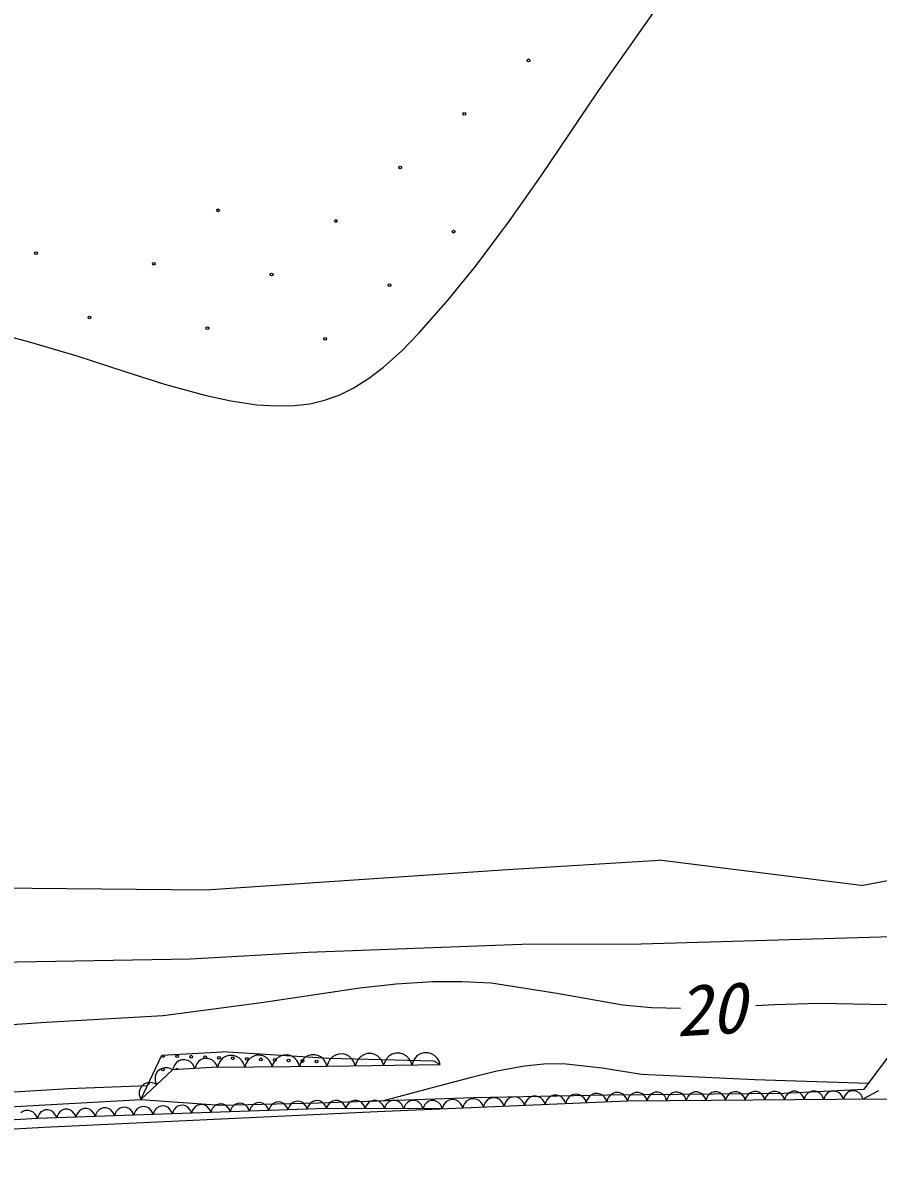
# Model space of a CAD drawing. Units: millimetres, scale not verified. Extents: x 40000 to 680000, y 20000 to 380000.
# Drawn here: x 276779 to 307470, y 263977 to 304726 of the extents above; entities that cross this region are included whole.
import ezdxf
from ezdxf.enums import TextEntityAlignment as Align

# ---------------------------------------------------------------- set-up
doc = ezdxf.new("R2010")
doc.units = ezdxf.units.MM
doc.header["$LTSCALE"] = 1000
doc.layers.add('M-BGD', color=7, linetype='Continuous', lineweight=25)
doc.styles.add('ＭＳ ゴシック', font='')
doc.styles.get('ＭＳ ゴシック').set_extended_font_data('MS Gothic')

msp = doc.modelspace()

# ---------------------------------------------------------------- linework, layer by layer
at = {"layer": 'M-BGD'}
for p, q in [((297458, 302312), (299644, 305430)), ((295373, 299233), (297458, 302312)), ((294240, 297620), (295373, 299233)), ((293041, 296019), (294240, 297620)), ((292054, 294799), (293041, 296019)), ((291000, 293592), (292054, 294799)), ((275833, 293577), (276972, 293288)), ((290378, 292953), (291000, 293592)), ((276972, 293288), (278719, 292777)), ((278719, 292777), (280472, 292200)), ((289724, 292366), (290378, 292953)), ((280472, 292200), (281870, 291757)), ((289183, 291956), (289724, 292366)), ((288628, 291609), (289183, 291956)), ((281870, 291757), (283315, 291362)), ((283315, 291362), (284244, 291161)), ((287610, 291178), (288128, 291365)), ((288128, 291365), (288628, 291609)), ((284244, 291161), (285182, 291019)), ((285182, 291019), (285861, 290972)), ((285861, 290972), (286529, 290985)), ((286529, 290985), (287073, 291051)), ((287073, 291051), (287610, 291178)), ((306853, 273760), (314663, 275243)), ((294169, 274337), (299615, 274676)), ((306853, 273760), (299615, 274676)), ((283346, 273612), (294169, 274337)), ((274944, 273689), (283346, 273612)), ((308634, 271937), (298958, 271662)), ((294680, 271654), (287017, 271357)), ((298958, 271662), (294680, 271654)), ((282802, 271119), (274637, 270981)), ((287017, 271357), (282802, 271119)), ((290181, 270226), (288867, 270085)), ((291492, 270306), (290181, 270226)), ((292542, 270314), (291492, 270306)), ((293579, 270262), (292542, 270314)), ((295939, 269896), (293579, 270262)), ((288867, 270085), (285344, 269554)), ((298302, 269467), (295939, 269896)), ((285344, 269554), (281816, 269084)), ((299333, 269380), (298302, 269467)), ((300369, 269354), (299333, 269380)), ((303748, 269481), (303082, 269447)), ((305363, 269532), (303748, 269481)), ((308524, 269468), (305363, 269532)), ((281816, 269084), (277623, 268853)), ((277623, 268853), (273427, 268562)), ((281767, 267679), (283945, 267797)), ((287755, 267561), (283945, 267797)), ((288274, 267721), (288116, 267718)), ((288394, 267684), (288274, 267721)), ((289132, 267733), (289013, 267693)), ((289290, 267735), (289132, 267733)), ((289410, 267699), (289290, 267735)), ((290148, 267747), (290029, 267708)), ((290306, 267750), (290148, 267747)), ((290426, 267713), (290306, 267750)), ((291045, 267722), (290934, 267660)), ((291164, 267762), (291045, 267722)), ((291322, 267764), (291164, 267762)), ((291442, 267728), (291322, 267764)), ((291554, 267668), (291442, 267728)), ((281016, 266091), (281767, 267679)), ((282223, 267323), (282182, 267241)), ((282296, 267416), (282223, 267323)), ((282382, 267469), (282296, 267416)), ((282474, 267505), (282382, 267469)), ((282599, 267513), (282474, 267505)), ((282695, 267489), (282599, 267513)), ((282786, 267446), (282695, 267489)), ((282870, 267363), (282786, 267446)), ((282923, 267287), (282870, 267363)), ((283027, 267372), (282985, 267291)), ((283100, 267466), (283027, 267372)), ((283185, 267519), (283100, 267466)), ((283277, 267555), (283185, 267519)), ((283402, 267563), (283277, 267555)), ((283498, 267539), (283402, 267563)), ((283590, 267496), (283498, 267539)), ((283673, 267413), (283590, 267496)), ((283727, 267337), (283673, 267413)), ((283762, 267247), (283727, 267337)), ((283801, 267360), (283762, 267247)), ((283856, 267457), (283801, 267360)), ((283951, 267566), (283856, 267457)), ((284058, 267626), (283951, 267566)), ((284174, 267664), (284058, 267626)), ((284326, 267665), (284174, 267664)), ((284442, 267629), (284326, 267665)), ((284550, 267572), (284442, 267629)), ((284647, 267464), (284550, 267572)), ((284707, 267369), (284647, 267464)), ((284745, 267257), (284707, 267369)), ((284783, 267370), (284745, 267257)), ((284839, 267466), (284783, 267370)), ((284934, 267575), (284839, 267466)), ((285041, 267635), (284934, 267575)), ((285156, 267673), (285041, 267635)), ((285309, 267675), (285156, 267673)), ((285424, 267639), (285309, 267675)), ((285533, 267581), (285424, 267639)), ((285630, 267474), (285533, 267581)), ((285690, 267379), (285630, 267474)), ((285728, 267266), (285690, 267379)), ((285766, 267380), (285728, 267266)), ((285822, 267476), (285766, 267380)), ((285916, 267585), (285822, 267476)), ((286024, 267645), (285916, 267585)), ((286139, 267683), (286024, 267645)), ((286291, 267685), (286139, 267683)), ((286407, 267649), (286291, 267685)), ((286516, 267591), (286407, 267649)), ((286613, 267484), (286516, 267591)), ((286672, 267389), (286613, 267484)), ((286710, 267276), (286672, 267389)), ((286749, 267389), (286710, 267276)), ((286804, 267486), (286749, 267389)), ((286899, 267595), (286804, 267486)), ((287006, 267655), (286899, 267595)), ((287122, 267693), (287006, 267655)), ((287274, 267694), (287122, 267693)), ((287390, 267659), (287274, 267694)), ((287498, 267601), (287390, 267659)), ((287595, 267493), (287498, 267601)), ((287655, 267398), (287595, 267493)), ((287693, 267286), (287655, 267398)), ((287732, 267403), (287693, 267286)), ((287693, 267286), (291757, 267344)), ((287789, 267503), (287732, 267403)), ((291531, 267459), (287755, 267561)), ((287887, 267616), (287789, 267503)), ((287997, 267679), (287887, 267616)), ((288116, 267718), (287997, 267679)), ((288506, 267625), (288394, 267684)), ((288607, 267515), (288506, 267625)), ((288669, 267416), (288607, 267515)), ((288709, 267300), (288669, 267416)), ((288748, 267418), (288709, 267300)), ((288805, 267517), (288748, 267418)), ((288902, 267631), (288805, 267517)), ((289013, 267693), (288902, 267631)), ((289522, 267639), (289410, 267699)), ((289623, 267529), (289522, 267639)), ((289685, 267431), (289623, 267529)), ((289725, 267315), (289685, 267431)), ((289764, 267432), (289725, 267315)), ((289821, 267532), (289764, 267432)), ((289918, 267645), (289821, 267532)), ((290029, 267708), (289918, 267645)), ((290538, 267654), (290426, 267713)), ((290639, 267544), (290538, 267654)), ((290701, 267445), (290639, 267544)), ((290741, 267329), (290701, 267445)), ((290780, 267446), (290741, 267329)), ((290837, 267546), (290780, 267446)), ((290934, 267660), (290837, 267546)), ((291757, 267344), (291531, 267459)), ((291655, 267558), (291554, 267668)), ((291717, 267460), (291655, 267558)), ((291757, 267344), (291717, 267460)), ((295473, 267356), (294780, 267285)), ((296166, 267365), (295473, 267356)), ((297569, 267207), (296166, 267365)), ((306959, 266454), (307872, 267668)), ((281016, 266091), (282156, 267147)), ((281558, 266998), (281527, 266906)), ((281527, 266906), (281529, 266792)), ((281605, 267081), (281558, 266998)), ((281693, 267163), (281605, 267081)), ((281780, 267204), (281693, 267163)), ((281874, 267228), (281780, 267204)), ((281988, 267217), (281874, 267228)), ((282074, 267193), (281988, 267217)), ((282156, 267147), (282074, 267193)), ((283762, 267247), (282156, 267147)), ((282182, 267241), (282156, 267147)), ((282959, 267197), (282923, 267287)), ((282985, 267291), (282959, 267197)), ((283762, 267247), (287693, 267286)), ((293782, 267103), (292780, 266858)), ((294780, 267285), (293782, 267103)), ((298974, 266987), (297569, 267207)), ((303046, 266792), (298974, 266987)), ((281247, 266579), (278431, 266472)), ((281035, 266554), (280988, 266470)), ((281123, 266635), (281035, 266554)), ((281210, 266676), (281123, 266635)), ((281304, 266700), (281210, 266676)), ((281418, 266689), (281304, 266700)), ((281504, 266665), (281418, 266689)), ((281586, 266619), (281504, 266665)), ((281529, 266792), (281548, 266706)), ((281548, 266706), (281586, 266619)), ((292780, 266858), (291244, 266447)), ((307113, 266658), (303046, 266792)), ((273085, 265642), (281016, 266091)), ((278431, 266472), (275619, 266304)), ((280988, 266470), (280957, 266378)), ((280957, 266378), (280959, 266264)), ((280959, 266264), (280978, 266178)), ((280978, 266178), (281016, 266091)), ((281016, 266091), (283875, 265888)), ((287396, 265961), (292950, 266153)), ((291244, 266447), (289722, 266041)), ((292865, 266110), (292779, 266079)), ((292979, 266115), (292865, 266110)), ((292950, 266153), (297761, 266250)), ((293067, 266091), (292979, 266115)), ((293150, 266051), (293067, 266091)), ((293517, 266111), (293438, 266063)), ((293603, 266142), (293517, 266111)), ((293717, 266147), (293603, 266142)), ((293805, 266123), (293717, 266147)), ((293888, 266083), (293805, 266123)), ((294176, 266095), (294107, 266011)), ((294255, 266143), (294176, 266095)), ((294341, 266174), (294255, 266143)), ((294455, 266179), (294341, 266174)), ((294543, 266155), (294455, 266179)), ((294626, 266115), (294543, 266155)), ((294701, 266037), (294626, 266115)), ((294914, 266127), (294845, 266043)), ((294993, 266175), (294914, 266127)), ((295079, 266206), (294993, 266175)), ((295193, 266211), (295079, 266206)), ((295281, 266187), (295193, 266211)), ((295364, 266147), (295281, 266187)), ((295439, 266069), (295364, 266147)), ((295652, 266159), (295583, 266075)), ((295731, 266207), (295652, 266159)), ((295816, 266238), (295731, 266207)), ((295931, 266243), (295816, 266238)), ((296019, 266219), (295931, 266243)), ((296102, 266179), (296019, 266219)), ((296177, 266101), (296102, 266179)), ((296225, 266031), (296177, 266101)), ((296321, 266107), (296282, 266033)), ((296390, 266191), (296321, 266107)), ((296469, 266239), (296390, 266191)), ((296554, 266270), (296469, 266239)), ((296669, 266275), (296554, 266270)), ((296757, 266251), (296669, 266275)), ((296840, 266211), (296757, 266251)), ((296915, 266133), (296840, 266211)), ((296963, 266063), (296915, 266133)), ((297059, 266139), (297020, 266065)), ((297127, 266223), (297059, 266139)), ((297207, 266271), (297127, 266223)), ((297292, 266302), (297207, 266271)), ((297407, 266307), (297292, 266302)), ((297495, 266283), (297407, 266307)), ((297578, 266243), (297495, 266283)), ((297653, 266165), (297578, 266243)), ((297700, 266095), (297653, 266165)), ((297732, 266011), (297700, 266095)), ((297758, 266097), (297732, 266011)), ((297797, 266171), (297758, 266097)), ((297761, 266250), (304090, 266316)), ((297865, 266255), (297797, 266171)), ((297945, 266303), (297865, 266255)), ((298030, 266334), (297945, 266303)), ((298145, 266339), (298030, 266334)), ((298232, 266315), (298145, 266339)), ((298316, 266275), (298232, 266315)), ((298391, 266197), (298316, 266275)), ((298438, 266127), (298391, 266197)), ((298470, 266043), (298438, 266127)), ((298497, 266124), (298470, 266043)), ((298470, 266043), (307466, 266106)), ((298537, 266193), (298497, 266124)), ((298605, 266271), (298537, 266193)), ((298683, 266314), (298605, 266271)), ((298765, 266341), (298683, 266314)), ((298874, 266342), (298765, 266341)), ((298957, 266316), (298874, 266342)), ((299035, 266274), (298957, 266316)), ((299104, 266197), (299035, 266274)), ((299147, 266129), (299104, 266197)), ((299174, 266048), (299147, 266129)), ((299202, 266129), (299174, 266048)), ((299242, 266198), (299202, 266129)), ((299310, 266276), (299242, 266198)), ((299387, 266319), (299310, 266276)), ((299469, 266346), (299387, 266319)), ((299579, 266347), (299469, 266346)), ((299662, 266321), (299579, 266347)), ((299739, 266279), (299662, 266321)), ((299808, 266202), (299739, 266279)), ((299851, 266134), (299808, 266202)), ((299878, 266053), (299851, 266134)), ((299906, 266134), (299878, 266053)), ((299946, 266203), (299906, 266134)), ((300014, 266281), (299946, 266203)), ((300091, 266324), (300014, 266281)), ((300174, 266351), (300091, 266324)), ((300283, 266351), (300174, 266351)), ((300366, 266326), (300283, 266351)), ((300443, 266284), (300366, 266326)), ((300513, 266207), (300443, 266284)), ((300555, 266139), (300513, 266207)), ((300582, 266058), (300555, 266139)), ((300610, 266139), (300582, 266058)), ((300650, 266208), (300610, 266139)), ((300718, 266286), (300650, 266208)), ((300795, 266329), (300718, 266286)), ((300878, 266356), (300795, 266329)), ((300987, 266356), (300878, 266356)), ((301070, 266331), (300987, 266356)), ((301148, 266289), (301070, 266331)), ((301217, 266212), (301148, 266289)), ((301260, 266144), (301217, 266212)), ((301287, 266063), (301260, 266144)), ((301314, 266144), (301287, 266063)), ((301354, 266213), (301314, 266144)), ((301422, 266291), (301354, 266213)), ((301500, 266334), (301422, 266291)), ((301582, 266361), (301500, 266334)), ((301691, 266361), (301582, 266361)), ((301774, 266336), (301691, 266361)), ((301852, 266294), (301774, 266336)), ((301921, 266217), (301852, 266294)), ((301964, 266148), (301921, 266217)), ((301991, 266068), (301964, 266148)), ((302018, 266149), (301991, 266068)), ((302058, 266218), (302018, 266149)), ((302127, 266296), (302058, 266218)), ((302204, 266339), (302127, 266296)), ((302286, 266366), (302204, 266339)), ((302395, 266366), (302286, 266366)), ((302478, 266340), (302395, 266366)), ((302556, 266299), (302478, 266340)), ((302625, 266222), (302556, 266299)), ((302668, 266153), (302625, 266222)), ((302695, 266073), (302668, 266153)), ((302723, 266154), (302695, 266073)), ((302763, 266223), (302723, 266154)), ((302831, 266301), (302763, 266223)), ((302908, 266343), (302831, 266301)), ((302991, 266370), (302908, 266343)), ((303100, 266371), (302991, 266370)), ((303183, 266345), (303100, 266371)), ((303260, 266304), (303183, 266345)), ((303330, 266227), (303260, 266304)), ((303372, 266158), (303330, 266227)), ((303399, 266078), (303372, 266158)), ((303427, 266159), (303399, 266078)), ((303467, 266228), (303427, 266159)), ((303535, 266306), (303467, 266228)), ((303612, 266348), (303535, 266306)), ((303695, 266375), (303612, 266348)), ((303804, 266376), (303695, 266375)), ((303887, 266350), (303804, 266376)), ((303965, 266309), (303887, 266350)), ((304034, 266232), (303965, 266309)), ((304077, 266163), (304034, 266232)), ((304104, 266082), (304077, 266163)), ((304090, 266316), (306959, 266454)), ((304131, 266164), (304104, 266082)), ((304171, 266233), (304131, 266164)), ((304239, 266311), (304171, 266233)), ((304316, 266353), (304239, 266311)), ((304399, 266380), (304316, 266353)), ((304508, 266381), (304399, 266380)), ((304591, 266355), (304508, 266381)), ((304669, 266314), (304591, 266355)), ((304738, 266237), (304669, 266314)), ((304781, 266168), (304738, 266237)), ((304808, 266087), (304781, 266168)), ((304835, 266169), (304808, 266087)), ((304875, 266238), (304835, 266169)), ((304944, 266316), (304875, 266238)), ((305021, 266358), (304944, 266316)), ((305103, 266385), (305021, 266358)), ((305212, 266386), (305103, 266385)), ((305295, 266360), (305212, 266386)), ((305373, 266319), (305295, 266360)), ((305442, 266242), (305373, 266319)), ((305485, 266173), (305442, 266242)), ((305512, 266092), (305485, 266173)), ((305540, 266174), (305512, 266092)), ((305580, 266243), (305540, 266174)), ((305648, 266320), (305580, 266243)), ((305725, 266363), (305648, 266320)), ((305807, 266390), (305725, 266363)), ((305917, 266391), (305807, 266390)), ((306000, 266365), (305917, 266391)), ((306077, 266323), (306000, 266365)), ((306147, 266246), (306077, 266323)), ((306189, 266178), (306147, 266246)), ((306216, 266097), (306189, 266178)), ((306244, 266178), (306216, 266097)), ((306284, 266247), (306244, 266178)), ((306352, 266325), (306284, 266247)), ((306429, 266368), (306352, 266325)), ((306512, 266395), (306429, 266368)), ((306621, 266396), (306512, 266395)), ((306704, 266370), (306621, 266396)), ((306782, 266328), (306704, 266370)), ((306851, 266251), (306782, 266328)), ((306893, 266183), (306851, 266251)), ((306920, 266102), (306893, 266183)), ((307473, 266393), (306920, 266102)), ((307466, 266106), (314386, 266004)), ((276871, 265688), (276788, 265656)), ((276983, 265695), (276871, 265688)), ((277069, 265673), (276983, 265695)), ((287678, 265766), (277305, 265410)), ((277507, 265682), (277432, 265638)), ((277587, 265710), (277507, 265682)), ((277695, 265714), (277587, 265710)), ((277777, 265691), (277695, 265714)), ((277854, 265652), (277777, 265691)), ((278199, 265705), (278124, 265661)), ((278279, 265734), (278199, 265705)), ((278386, 265738), (278279, 265734)), ((278468, 265715), (278386, 265738)), ((278546, 265676), (278468, 265715)), ((278816, 265685), (278751, 265607)), ((278890, 265729), (278816, 265685)), ((278971, 265758), (278890, 265729)), ((279078, 265761), (278971, 265758)), ((279160, 265738), (279078, 265761)), ((279237, 265699), (279160, 265738)), ((279307, 265626), (279237, 265699)), ((279507, 265709), (279442, 265630)), ((279582, 265753), (279507, 265709)), ((279662, 265782), (279582, 265753)), ((279769, 265785), (279662, 265782)), ((279851, 265762), (279769, 265785)), ((279929, 265723), (279851, 265762)), ((279999, 265649), (279929, 265723)), ((280199, 265732), (280134, 265654)), ((280273, 265777), (280199, 265732)), ((280354, 265805), (280273, 265777)), ((280461, 265809), (280354, 265805)), ((280543, 265786), (280461, 265809)), ((280620, 265747), (280543, 265786)), ((280690, 265673), (280620, 265747)), ((280890, 265756), (280825, 265678)), ((280965, 265800), (280890, 265756)), ((281045, 265829), (280965, 265800)), ((281152, 265833), (281045, 265829)), ((281234, 265810), (281152, 265833)), ((281312, 265771), (281234, 265810)), ((281382, 265697), (281312, 265771)), ((281426, 265631), (281382, 265697)), ((281517, 265702), (281479, 265633)), ((281582, 265780), (281517, 265702)), ((281656, 265824), (281582, 265780)), ((281737, 265853), (281656, 265824)), ((281844, 265856), (281737, 265853)), ((281926, 265833), (281844, 265856)), ((282003, 265794), (281926, 265833)), ((282073, 265721), (282003, 265794)), ((282117, 265655), (282073, 265721)), ((282208, 265725), (282171, 265656)), ((282273, 265804), (282208, 265725)), ((282348, 265848), (282273, 265804)), ((282428, 265876), (282348, 265848)), ((282535, 265880), (282428, 265876)), ((282617, 265857), (282535, 265880)), ((282695, 265818), (282617, 265857)), ((282765, 265744), (282695, 265818)), ((282809, 265678), (282765, 265744)), ((282900, 265749), (282862, 265680)), ((282965, 265827), (282900, 265749)), ((283039, 265871), (282965, 265827)), ((283120, 265900), (283039, 265871)), ((283227, 265904), (283120, 265900)), ((283309, 265881), (283227, 265904)), ((283386, 265842), (283309, 265881)), ((283457, 265768), (283386, 265842)), ((283500, 265702), (283457, 265768)), ((283529, 265623), (283500, 265702)), ((283554, 265704), (283529, 265623)), ((283591, 265773), (283554, 265704)), ((283656, 265851), (283591, 265773)), ((283731, 265895), (283656, 265851)), ((283811, 265924), (283731, 265895)), ((283918, 265928), (283811, 265924)), ((283865, 265886), (287396, 265961)), ((284001, 265904), (283918, 265928)), ((284078, 265866), (284001, 265904)), ((284148, 265792), (284078, 265866)), ((284192, 265726), (284148, 265792)), ((284221, 265647), (284192, 265726)), ((284245, 265728), (284221, 265647)), ((284283, 265796), (284245, 265728)), ((284348, 265875), (284283, 265796)), ((284422, 265919), (284348, 265875)), ((284503, 265948), (284422, 265919)), ((284610, 265951), (284503, 265948)), ((284692, 265928), (284610, 265951)), ((284770, 265889), (284692, 265928)), ((284840, 265816), (284770, 265889)), ((284883, 265750), (284840, 265816)), ((284912, 265671), (284883, 265750)), ((284937, 265751), (284912, 265671)), ((284974, 265820), (284937, 265751)), ((285039, 265899), (284974, 265820)), ((285114, 265943), (285039, 265899)), ((285194, 265971), (285114, 265943)), ((285301, 265975), (285194, 265971)), ((285384, 265952), (285301, 265975)), ((285461, 265913), (285384, 265952)), ((285531, 265839), (285461, 265913)), ((285575, 265773), (285531, 265839)), ((285604, 265695), (285575, 265773)), ((285629, 265775), (285604, 265695)), ((285666, 265844), (285629, 265775)), ((285731, 265922), (285666, 265844)), ((285805, 265966), (285731, 265922)), ((285886, 265995), (285805, 265966)), ((285993, 265999), (285886, 265995)), ((286075, 265976), (285993, 265999)), ((286153, 265937), (286075, 265976)), ((286223, 265863), (286153, 265937)), ((286266, 265797), (286223, 265863)), ((286295, 265718), (286266, 265797)), ((286320, 265799), (286295, 265718)), ((286357, 265868), (286320, 265799)), ((286422, 265946), (286357, 265868)), ((286497, 265990), (286422, 265946)), ((286577, 266019), (286497, 265990)), ((286684, 266023), (286577, 266019)), ((286767, 265999), (286684, 266023)), ((286844, 265961), (286767, 265999)), ((286914, 265887), (286844, 265961)), ((286958, 265821), (286914, 265887)), ((286987, 265742), (286958, 265821)), ((287012, 265823), (286987, 265742)), ((287049, 265891), (287012, 265823)), ((287114, 265970), (287049, 265891)), ((287188, 266014), (287114, 265970)), ((287269, 266043), (287188, 266014)), ((287376, 266046), (287269, 266043)), ((287458, 266023), (287376, 266046)), ((287536, 265984), (287458, 266023)), ((287606, 265910), (287536, 265984)), ((287649, 265844), (287606, 265910)), ((287678, 265766), (287649, 265844)), ((287706, 265845), (287678, 265766)), ((291829, 265755), (287678, 265766)), ((287746, 265913), (287706, 265845)), ((287814, 265989), (287746, 265913)), ((287890, 266030), (287814, 265989)), ((287971, 266056), (287890, 266030)), ((288078, 266055), (287971, 266056)), ((288160, 266029), (288078, 266055)), ((288236, 265987), (288160, 266029)), ((288303, 265911), (288236, 265987)), ((288344, 265844), (288303, 265911)), ((288370, 265764), (288344, 265844)), ((288398, 265844), (288370, 265764)), ((288438, 265911), (288398, 265844)), ((288505, 265987), (288438, 265911)), ((288582, 266028), (288505, 265987)), ((288663, 266054), (288582, 266028)), ((288770, 266054), (288663, 266054)), ((288851, 266027), (288770, 266054)), ((288927, 265986), (288851, 266027)), ((288995, 265909), (288927, 265986)), ((289036, 265842), (288995, 265909)), ((289062, 265762), (289036, 265842)), ((289089, 265842), (289062, 265762)), ((289129, 265909), (289089, 265842)), ((289197, 265985), (289129, 265909)), ((289273, 266026), (289197, 265985)), ((289355, 266052), (289273, 266026)), ((289462, 266052), (289355, 266052)), ((289543, 266026), (289462, 266052)), ((289489, 265653), (298470, 266043)), ((289619, 265984), (289543, 266026)), ((289686, 265908), (289619, 265984)), ((289728, 265840), (289686, 265908)), ((289753, 265760), (289728, 265840)), ((289781, 265840), (289753, 265760)), ((289821, 265907), (289781, 265840)), ((289889, 265983), (289821, 265907)), ((289965, 266024), (289889, 265983)), ((290046, 266050), (289965, 266024)), ((290154, 266050), (290046, 266050)), ((290235, 266024), (290154, 266050)), ((290311, 265982), (290235, 266024)), ((290378, 265906), (290311, 265982)), ((290419, 265838), (290378, 265906)), ((290445, 265759), (290419, 265838)), ((290473, 265838), (290445, 265759)), ((290513, 265905), (290473, 265838)), ((290581, 265981), (290513, 265905)), ((290657, 266023), (290581, 265981)), ((290738, 266048), (290657, 266023)), ((290845, 266048), (290738, 266048)), ((290927, 266022), (290845, 266048)), ((291003, 265980), (290927, 266022)), ((291070, 265904), (291003, 265980)), ((291111, 265836), (291070, 265904)), ((291137, 265757), (291111, 265836)), ((291165, 265836), (291137, 265757)), ((291205, 265904), (291165, 265836)), ((291272, 265979), (291205, 265904)), ((291348, 266021), (291272, 265979)), ((291430, 266046), (291348, 266021)), ((291537, 266046), (291430, 266046)), ((291618, 266020), (291537, 266046)), ((291694, 265978), (291618, 266020)), ((291761, 265902), (291694, 265978)), ((291803, 265835), (291761, 265902)), ((291829, 265755), (291803, 265835)), ((291854, 265841), (291829, 265755)), ((291894, 265915), (291854, 265841)), ((291962, 265999), (291894, 265915)), ((292041, 266047), (291962, 265999)), ((292127, 266078), (292041, 266047)), ((292241, 266083), (292127, 266078)), ((292329, 266059), (292241, 266083)), ((292412, 266019), (292329, 266059)), ((292488, 265941), (292412, 266019)), ((292535, 265871), (292488, 265941)), ((292566, 265787), (292535, 265871)), ((292592, 265873), (292566, 265787)), ((292632, 265947), (292592, 265873)), ((292700, 266031), (292632, 265947)), ((292779, 266079), (292700, 266031)), ((293226, 265973), (293150, 266051)), ((293273, 265903), (293226, 265973)), ((293304, 265819), (293273, 265903)), ((293330, 265905), (293304, 265819)), ((293370, 265979), (293330, 265905)), ((293438, 266063), (293370, 265979)), ((293964, 266005), (293888, 266083)), ((294011, 265935), (293964, 266005)), ((294042, 265851), (294011, 265935)), ((294068, 265937), (294042, 265851)), ((294107, 266011), (294068, 265937)), ((294749, 265967), (294701, 266037)), ((294780, 265883), (294749, 265967)), ((294806, 265969), (294780, 265883)), ((294845, 266043), (294806, 265969)), ((295487, 265999), (295439, 266069)), ((295518, 265915), (295487, 265999)), ((295544, 266001), (295518, 265915)), ((295583, 266075), (295544, 266001)), ((296256, 265947), (296225, 266031)), ((296282, 266033), (296256, 265947)), ((296994, 265979), (296963, 266063)), ((297020, 266065), (296994, 265979)), ((277305, 265410), (272982, 265156)), ((276788, 265656), (276712, 265608)), ((277151, 265634), (277069, 265673)), ((277226, 265559), (277151, 265634)), ((277273, 265491), (277226, 265559)), ((277305, 265410), (277273, 265491)), ((277330, 265490), (277305, 265410)), ((277368, 265559), (277330, 265490)), ((277432, 265638), (277368, 265559)), ((277532, 265090), (289489, 265653)), ((277924, 265578), (277854, 265652)), ((277968, 265512), (277924, 265578)), ((277997, 265434), (277968, 265512)), ((278022, 265514), (277997, 265434)), ((278059, 265583), (278022, 265514)), ((278124, 265661), (278059, 265583)), ((278616, 265602), (278546, 265676)), ((278660, 265536), (278616, 265602)), ((278688, 265457), (278660, 265536)), ((278713, 265538), (278688, 265457)), ((278751, 265607), (278713, 265538)), ((279351, 265560), (279307, 265626)), ((279380, 265481), (279351, 265560)), ((279405, 265562), (279380, 265481)), ((279442, 265630), (279405, 265562)), ((280043, 265583), (279999, 265649)), ((280071, 265505), (280043, 265583)), ((280096, 265585), (280071, 265505)), ((280134, 265654), (280096, 265585)), ((280734, 265607), (280690, 265673)), ((280763, 265529), (280734, 265607)), ((280788, 265609), (280763, 265529)), ((280825, 265678), (280788, 265609)), ((281454, 265552), (281426, 265631)), ((281479, 265633), (281454, 265552)), ((282146, 265576), (282117, 265655)), ((282171, 265656), (282146, 265576)), ((282837, 265600), (282809, 265678)), ((282862, 265680), (282837, 265600)), ((256561, 263977), (277532, 265090))]:
    msp.add_line(p, q, dxfattribs=at)
for centre in [(294924, 303374), (292620, 301453), (290316, 299531), (283786, 297993), (288012, 297610), (292237, 297227), (277257, 296455), (281482, 296072), (285708, 295689), (289933, 295306), (279178, 294151), (283403, 293768), (287629, 293385), (282321, 267641), (282821, 267622), (283321, 267603), (283820, 267584), (284320, 267565), (284819, 267546), (285319, 267527), (285819, 267507), (286318, 267488), (286818, 267469), (287318, 267450), (281803, 267161)]:
    msp.add_circle(centre, 49.8, dxfattribs=at)
for centre, start, end in [((281822, 267660), 157.3353, 28.8914), ((282302, 267142), 20.6831, 166.4211), ((281284, 266680), 256.134, 53.2354)]:
    msp.add_arc(centre, 49.8, start, end, dxfattribs=at)

# ---------------------------------------------------------------- texts
at = {"layer": 'M-BGD', "style": 'ＭＳ ゴシック', "oblique": 15}
msp.add_text('20', height=1833, rotation=3.3, dxfattribs=at).set_placement((300275, 267798), align=Align.BOTTOM_LEFT)

doc.saveas('drawing.dxf')
